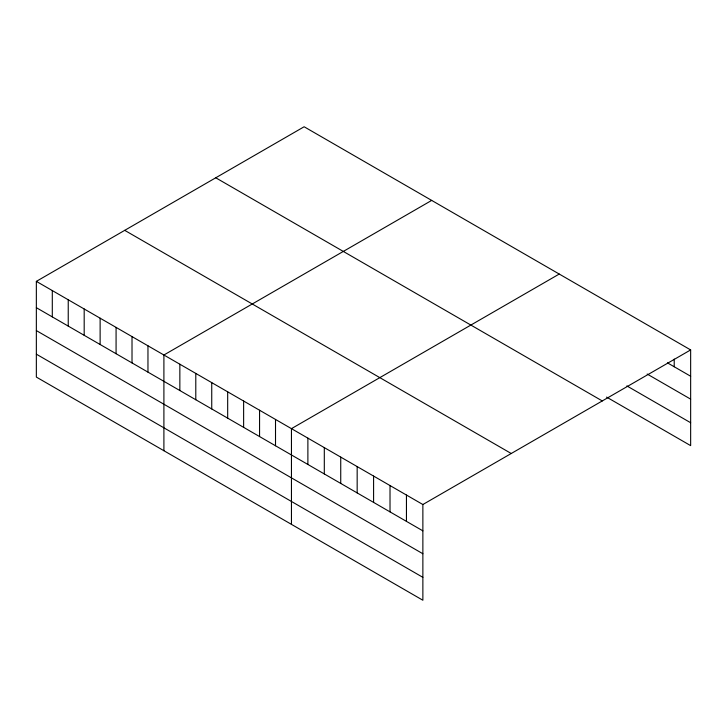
<?xml version="1.0" encoding="UTF-8"?>
<svg xmlns="http://www.w3.org/2000/svg" width="727" height="727" viewBox="0 0 727 727"><rect width="100%" height="100%" fill="white"/><g stroke="black" fill="none" stroke-linecap="round" stroke-linejoin="round"><path stroke-width="1.09" d="M36.35 281.367L422.869 504.52L422.869 600.238L36.35 377.077L36.35 281.367L304.131 126.762L690.65 349.923L690.65 445.633L606.582 397.096M431.684 200.407L163.902 355.003L163.902 450.722M559.236 274.052L291.454 428.648L291.454 524.358M422.869 504.52L690.65 349.923M667.459 362.855L690.65 376.241M647.166 374.041L690.65 399.141M626.874 385.919L690.65 422.732M215.765 177.788L602.283 400.94M124.717 230.35L511.235 453.503M36.35 307.685L422.869 530.846M36.35 330.585L422.869 553.747M36.35 354.176L422.869 577.338M674.22 359.083L674.22 366.762M406.448 495.042L406.448 521.359M390.017 485.554L390.017 511.872M373.587 476.067L373.587 502.393M357.166 466.589L357.166 492.906M340.736 457.101L340.736 483.428M324.306 447.614L324.306 473.94M307.885 438.136L307.885 464.453M275.515 419.443L275.515 445.769M259.566 410.237L259.566 436.563M243.627 401.031L243.627 427.358M227.678 391.826L227.678 418.152M211.739 382.62L211.739 408.947M195.79 373.414L195.79 399.741M179.851 364.209L179.851 390.535M147.963 345.807L147.963 372.124M132.014 336.601L132.014 362.918M116.075 327.395L116.075 353.713M100.126 318.19L100.126 344.507M84.187 308.984L84.187 335.301M68.238 299.778L68.238 326.096M52.299 290.573L52.299 316.89"/></g></svg>
